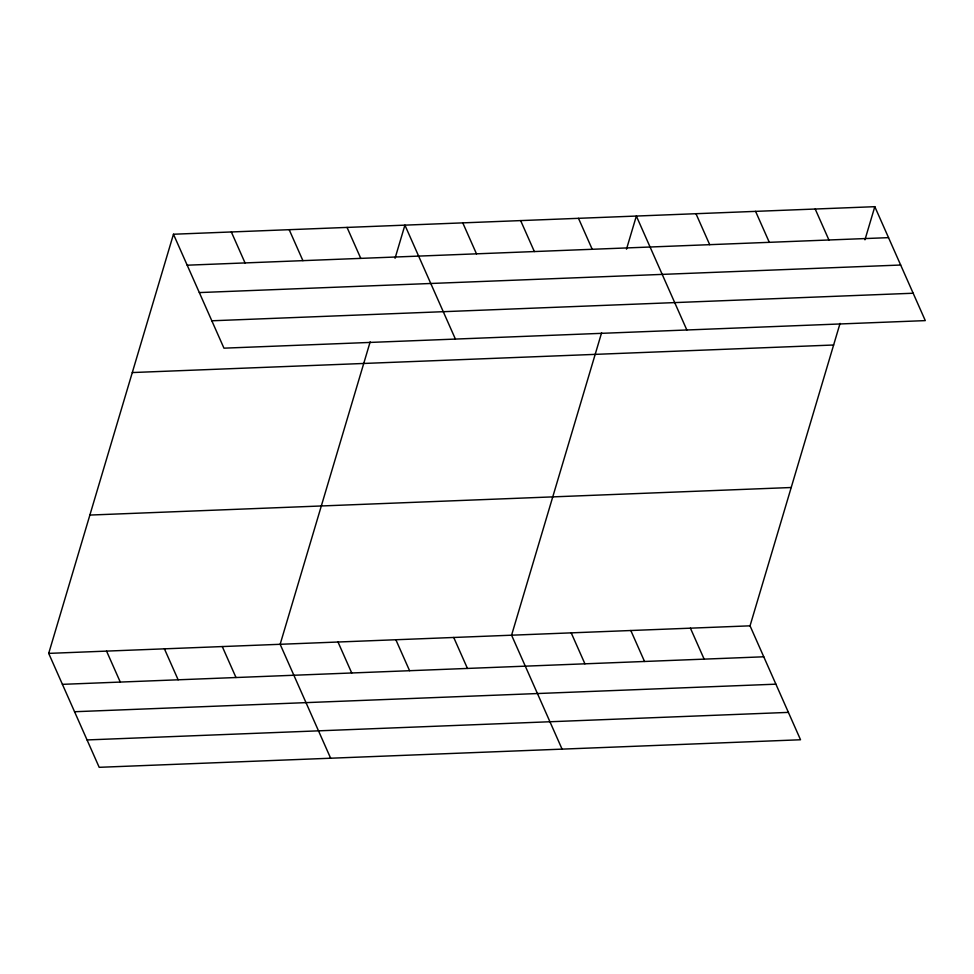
<?xml version="1.0" encoding="UTF-8"?>
<svg xmlns="http://www.w3.org/2000/svg" width="974" height="974" viewBox="0 0 974 974"><rect width="100%" height="100%" fill="white"/><g stroke="black" fill="none" stroke-linecap="round" stroke-linejoin="round"><path stroke-width="1.46" d="M840.063 323.38L750.041 625.832L800.531 739.765L99.19 767.317L48.7 653.384L173.469 234.235L874.81 206.683L925.3 320.616L223.959 348.168L173.469 234.235M370.169 341.85L280.147 644.289L330.636 758.222M395.054 258.28L404.916 225.14L455.406 339.074M601.615 332.755L511.581 635.194L562.071 749.128M626.489 249.186L636.351 216.045L686.84 329.979M864.949 239.811L874.81 206.683M187.191 265.196L888.531 237.644M199.329 292.577L900.67 265.025M211.833 320.787L913.162 293.235M132.294 372.555L833.634 345.003M89.876 515.063L791.217 487.511M48.7 653.384L750.041 625.832M62.421 684.345L763.762 656.793M74.56 711.726L775.888 684.174M87.051 739.936L788.392 712.384M815.201 209.02L828.923 239.981M755.581 211.358L769.302 242.331M695.972 213.708L709.693 244.669M578.495 218.322L592.216 249.283M520.64 220.599L534.361 251.56M690.42 628.169L704.141 659.13M462.772 222.863L476.493 253.837M630.811 630.507L644.532 661.48M571.202 632.856L584.924 663.818M347.048 227.417L360.77 258.378M289.193 229.694L302.914 260.655M453.726 637.471L467.447 668.432M231.337 231.958L245.058 262.931M395.858 639.748L409.579 670.709M338.002 642.012L351.724 672.985M222.279 646.566L236 677.527M164.423 648.842L178.145 679.803M106.556 651.107L120.277 682.08"/></g></svg>
